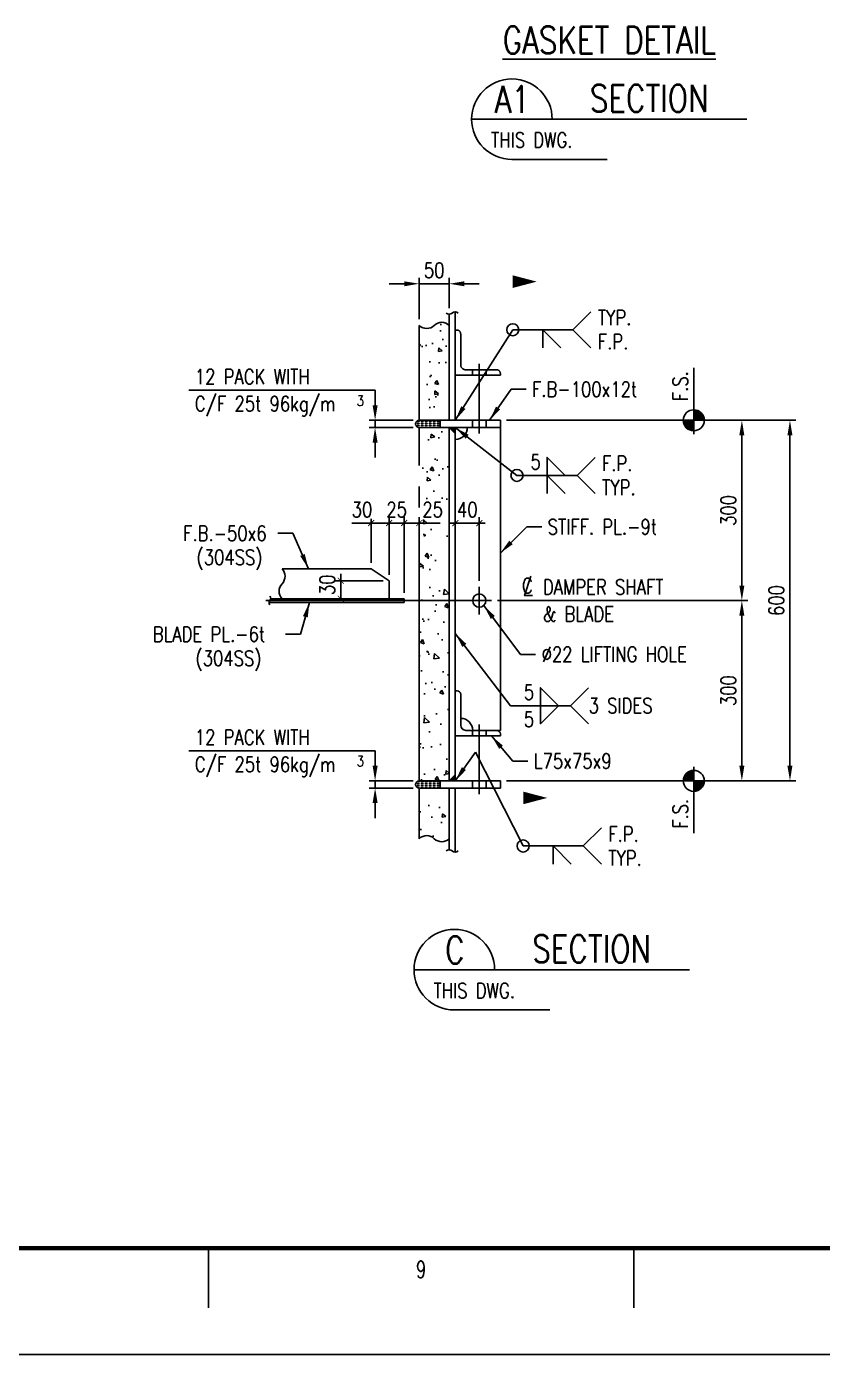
# Model space of a CAD drawing. Header units: millimetres. Extents: x 0 to 134087, y -49114 to 20834.
# Drawn here: x 89089 to 90413, y -29779 to -27570 of the extents above; entities that cross this region are included whole.
import ezdxf
from ezdxf.enums import TextEntityAlignment as Align

# ---------------------------------------------------------------- set-up
doc = ezdxf.new("R2010")
doc.units = ezdxf.units.MM
doc.header["$LTSCALE"] = 35
for name, pattern in [('FDN', [7.5, 4, -0.7, 0.7, -0.7, 0.7, -0.7]), ('JNK-CENTER', [34, 30, -1.5, 1, -1.5]), ('JNK-HIDDEN', [3, 2, -1]), ('JNK-PHANTOM', [15, 10, -1, 1, -1, 1, -1])]:
    doc.linetypes.add(name, pattern=pattern)
for name, color, linetype in [('CEN-R', 1, 'JNK-CENTER'), ('CON-C', 4, 'Continuous'), ('CON-G', 3, 'Continuous'), ('CON-W', 7, 'Continuous'), ('CON-Y', 2, 'Continuous'), ('Dim-W', 7, 'Continuous'), ('HID-Y', 2, 'JNK-HIDDEN'), ('PHA-W', 7, 'JNK-PHANTOM'), ('STL-OBJT', 7, 'Continuous'), ('TXT-C', 4, 'Continuous'), ('TXT-Y', 2, 'Continuous')]:
    doc.layers.add(name, color=color, linetype=linetype)
doc.styles.add('ROMANS', font='ROMANS.shx', dxfattribs={"width": 0.8})
doc.styles.add('SIMPLEX', font='simplex.shx', dxfattribs={"width": 0.8})
doc.dimstyles.new('DIM10', dxfattribs={"dimscale": 10, "dimtxt": 2.5, "dimasz": 2.5, "dimexe": 1, "dimexo": 1, "dimgap": 1, "dimtad": 1, "dimdec": 0, "dimdsep": 46, "dimtxsty": 'SIMPLEX', "dimcen": 0, "dimclrt": 2, "dimadec": 1, "dimazin": 2, "dimtfac": 1, "dimtdec": 0, "dimtix": 1, "dimtmove": 2, "dimatfit": 0, "dimfxl": 0.18, "dimtolj": 1, "dimtzin": 0, "dimarcsym": 0})
pattern_1 = [(320, (92438.61, -26413.183), (-6.2752, -71.726), [7.5, -82.5]), (265, (92438.61, -26413.18), (75.2192, 13.8751), [6, -66]), (10.4514, (92438.09, -26419.16), (68.944, -57.8509), [6.374, -70.1142]), (316.1842, (92458.61, -26413.18), (-16.552, -106.7241), [11.25, -123.75]), (6.6356, (92457.23, -26422.08), (97.412, -93.4662), [9.561, -105.1714]), (261.184, (92458.61, -26413.18), (97.412, -93.4662), [9, -99]), (291, (92453.61, -26423.183), (-40.2619, -59.6907), [7.5, -82.5]), (236, (92453.61, -26423.18), (72.515, -24.3315), [6, -66]), (341.4514, (92450.26, -26428.16), (32.2531, -84.0222), [6.374, -70.1142]), (307.5, (92438.613, -26413.183), (33.28939, -1.21599), [0, -65.2, 0, -67, 0, -66.25]), (277.5, (92438.613, -26413.183), (39.44117, -26.30695), [0, -38.2, 0, -63.7, 0, -25.25]), (237.5, (92438.613, -26390.883), (-2.25549, -53.38224), [0, -25, 0, -78, 0, -103.5]), (227.5, (92438.613, -26380.883), (10.0105, -58.3186), [0, -32.5, 0, -51.8, 0, -73.5])]
pattern_2 = [(360, (92438.613, -26413.183), (8e-16, 3.3333333), [3.3333333, -3.3333333]), (45, (92441.9462, -26413.183), (1e-15, 3.3333333), [0.8333333, -3.0473785, 0.8333333, -4.7140452])]

# ---------------------------------------------------------------- blocks, each defined once
blk = doc.blocks.new('TITLE')
at = {"color": 7}
for p, q in [((594.15, 17.68), (594.15, 7.78)), ((664.88, 17.68), (664.88, 7.78)), ((841, 0), (0, 0))]:
    blk.add_line(p, q, dxfattribs=at)
at = {"color": 7, "const_width": 0.707}
blk.add_lwpolyline([(28.29, 17.68), (823.67, 17.68)], dxfattribs=at)
at = {"color": 7, "style": 'ROMANS', "width": 0.7}
blk.add_text('9', height=2.83, dxfattribs=at).set_placement((629.51, 14.15), align=Align.MIDDLE)
blk = doc.blocks.new('*D1796')
at = {"layer": 'DEFPOINTS', "color": 0, "transparency": 16777216}
for p in [(89877, -28224.7), (90358.8, -28224.7), (89877, -28824.7)]:
    blk.add_point(p, dxfattribs=at)
at = {"layer": 'STL-OBJT', "color": 0, "lineweight": -2, "transparency": 16777216}
for p, q in [((89887, -28224.7), (90368.8, -28224.7)), ((90358.8, -28799.7), (90358.8, -28249.7)), ((89887, -28824.7), (90368.8, -28824.7))]:
    blk.add_line(p, q, dxfattribs=at)
at = {"layer": 'STL-OBJT', "color": 0, "transparency": 16777216}
for points in [[(90354.6, -28249.7), (90362.9, -28249.7), (90358.8, -28224.7)], [(90354.6, -28799.7), (90362.9, -28799.7), (90358.8, -28824.7)]]:
    blk.add_solid(points, dxfattribs=at)
at = {"layer": 'STL-OBJT', "color": 2, "transparency": 16777216, "insert": (90336.3, -28524.7), "char_height": 25, "attachment_point": 5, "rotation": 90, "style": 'SIMPLEX'}
blk.add_mtext('\\A1;600', dxfattribs=at)
blk = doc.blocks.new('*D1797')
at = {"layer": 'DEFPOINTS', "color": 0, "transparency": 16777216}
for p in [(89862.4, -28524.7), (90278.8, -28524.7), (89877, -28824.7)]:
    blk.add_point(p, dxfattribs=at)
at = {"layer": 'STL-OBJT', "color": 0, "lineweight": -2, "transparency": 16777216}
for p, q in [((89872.4, -28524.7), (90288.8, -28524.7)), ((90278.8, -28799.7), (90278.8, -28549.7)), ((89887, -28824.7), (90288.8, -28824.7))]:
    blk.add_line(p, q, dxfattribs=at)
at = {"layer": 'STL-OBJT', "color": 0, "transparency": 16777216}
for points in [[(90274.6, -28549.7), (90282.9, -28549.7), (90278.8, -28524.7)], [(90274.6, -28799.7), (90282.9, -28799.7), (90278.8, -28824.7)]]:
    blk.add_solid(points, dxfattribs=at)
at = {"layer": 'STL-OBJT', "color": 2, "transparency": 16777216, "insert": (90256.3, -28674.7), "char_height": 25, "attachment_point": 5, "rotation": 90, "style": 'SIMPLEX'}
blk.add_mtext('\\A1;300', dxfattribs=at)
blk = doc.blocks.new('*D1798')
at = {"layer": 'DEFPOINTS', "color": 0, "transparency": 16777216}
for p in [(89877, -28224.7), (90278.8, -28224.7), (89862.4, -28524.7)]:
    blk.add_point(p, dxfattribs=at)
at = {"layer": 'STL-OBJT', "color": 0, "lineweight": -2, "transparency": 16777216}
for p, q in [((89887, -28224.7), (90288.8, -28224.7)), ((90278.8, -28499.7), (90278.8, -28249.7)), ((89872.4, -28524.7), (90288.8, -28524.7))]:
    blk.add_line(p, q, dxfattribs=at)
at = {"layer": 'STL-OBJT', "color": 0, "transparency": 16777216}
for points in [[(90274.6, -28249.7), (90282.9, -28249.7), (90278.8, -28224.7)], [(90274.6, -28499.7), (90282.9, -28499.7), (90278.8, -28524.7)]]:
    blk.add_solid(points, dxfattribs=at)
at = {"layer": 'STL-OBJT', "color": 2, "transparency": 16777216, "insert": (90256.3, -28374.7), "char_height": 25, "attachment_point": 5, "rotation": 90, "style": 'SIMPLEX'}
blk.add_mtext('\\A1;300', dxfattribs=at)
blk = doc.blocks.new('cl-mark')
at = {"layer": 'CON-Y'}
blk.add_lwpolyline([(0.51, 1.61), (-0.51, -1.62), (0.79, -1.62)], dxfattribs=at)
at = {"layer": 'CON-Y', "style": 'SIMPLEX', "width": 0.8}
blk.add_text('C', height=2.5, dxfattribs=at).set_placement((-0.05, 0.02), align=Align.MIDDLE)
blk = doc.blocks.new('_ArchTick')
at = {"color": 0, "linetype": 'ByBlock', "const_width": 0.15}
blk.add_lwpolyline([(-0.5, -0.5), (0.5, 0.5)], dxfattribs=at)
blk = doc.blocks.new('*D1682')
at = {"layer": 'CON-W', "color": 0, "lineweight": -2, "transparency": 16777216}
for p, q in [((89692, -28481.7), (89692, -28385.8)), ((89717, -28511.7), (89717, -28385.8)), ((89692, -28395.8), (89682, -28395.8)), ((89717, -28395.8), (89692, -28395.8)), ((89717, -28395.8), (89727, -28395.8))]:
    blk.add_line(p, q, dxfattribs=at)
at = {"layer": 'DEFPOINTS', "color": 0, "transparency": 16777216}
for p in [(89692, -28491.7), (89717, -28521.7)]:
    blk.add_point(p, dxfattribs=at)
at = {"layer": 'CON-W', "color": 0, "lineweight": -2, "transparency": 16777216, "xscale": 10, "yscale": 10, "zscale": 10}
blk.add_blockref('_ArchTick', (89692, -28395.8), dxfattribs=at)
at = {"layer": 'CON-W', "color": 0, "lineweight": -2, "transparency": 16777216, "xscale": 10, "yscale": 10, "zscale": 10, "rotation": 180}
blk.add_blockref('_ArchTick', (89717, -28395.8), dxfattribs=at)
at = {"layer": 'CON-W', "color": 2, "transparency": 16777216, "insert": (89704.5, -28373.3), "char_height": 25, "attachment_point": 5, "style": 'SIMPLEX', "bg_fill": 3, "box_fill_scale": 1.1, "bg_fill_color": 256, "bg_fill_true_color": 13158600, "bg_fill_transparency": 0}
blk.add_mtext('\\A1;25', dxfattribs=at)
at = {"layer": 'DEFPOINTS', "color": 0, "transparency": 16777216}
blk.add_point((89692, -28395.8), dxfattribs=at)
blk = doc.blocks.new('*D1683')
at = {"layer": 'CON-W', "color": 0, "lineweight": -2, "transparency": 16777216}
for p, q in [((89662, -28461.7), (89662, -28385.8)), ((89692, -28481.7), (89692, -28385.8)), ((89662, -28395.8), (89652, -28395.8)), ((89692, -28395.8), (89702, -28395.8))]:
    blk.add_line(p, q, dxfattribs=at)
at = {"layer": 'DEFPOINTS', "color": 0, "transparency": 16777216}
for p in [(89662, -28471.7), (89692, -28491.7)]:
    blk.add_point(p, dxfattribs=at)
at = {"layer": 'CON-W', "color": 0, "lineweight": -2, "transparency": 16777216, "xscale": 10, "yscale": 10, "zscale": 10, "rotation": 180}
blk.add_blockref('_ArchTick', (89692, -28395.8), dxfattribs=at)
at = {"layer": 'CON-W', "color": 2, "transparency": 16777216, "insert": (89646.8, -28373.3), "char_height": 25, "attachment_point": 5, "style": 'SIMPLEX', "bg_fill": 3, "box_fill_scale": 1.1, "bg_fill_color": 256, "bg_fill_true_color": 13158600, "bg_fill_transparency": 0}
blk.add_mtext('\\A1;30', dxfattribs=at)
at = {"layer": 'CON-W', "color": 0, "lineweight": -2, "transparency": 16777216}
blk.add_line((89692, -28395.8), (89662, -28395.8), dxfattribs=at)
at = {"layer": 'DEFPOINTS', "color": 0, "transparency": 16777216}
blk.add_point((89662, -28395.8), dxfattribs=at)
at = {"layer": 'CON-W', "color": 0, "lineweight": -2, "transparency": 16777216, "xscale": 10, "yscale": 10, "zscale": 10}
blk.add_blockref('_ArchTick', (89662, -28395.8), dxfattribs=at)
blk = doc.blocks.new('*D1684')
at = {"layer": 'CON-W', "color": 0, "lineweight": -2, "transparency": 16777216}
for p, q in [((89682, -28491.7), (89601.5, -28491.7)), ((89611.5, -28521.7), (89611.5, -28491.7)), ((89682, -28521.7), (89601.5, -28521.7))]:
    blk.add_line(p, q, dxfattribs=at)
at = {"layer": 'DEFPOINTS', "color": 0, "transparency": 16777216}
for p in [(89611.5, -28491.7), (89692, -28491.7), (89692, -28521.7)]:
    blk.add_point(p, dxfattribs=at)
at = {"layer": 'CON-W', "color": 0, "lineweight": -2, "transparency": 16777216, "xscale": 10, "yscale": 10, "zscale": 10}
for p, rotation in [((89611.5, -28491.7), 90), ((89611.5, -28521.7), 270)]:
    blk.add_blockref('_ArchTick', p, dxfattribs=dict(at, rotation=rotation))
at = {"layer": 'CON-W', "color": 2, "transparency": 16777216, "insert": (89589, -28498.4), "char_height": 25, "attachment_point": 5, "rotation": 90, "style": 'SIMPLEX'}
blk.add_mtext('\\A1;30', dxfattribs=at)
blk = doc.blocks.new('*D1799')
at = {"layer": 'CON-W', "color": 0, "lineweight": -2, "transparency": 16777216}
for p, q in [((89717, -28511.7), (89717, -28385.8)), ((89742, -28481.5), (89742, -28385.8)), ((89717, -28395.8), (89707, -28395.8)), ((89742, -28395.8), (89752, -28395.8))]:
    blk.add_line(p, q, dxfattribs=at)
at = {"layer": 'DEFPOINTS', "color": 0, "transparency": 16777216}
for p in [(89742, -28491.5), (89717, -28521.7)]:
    blk.add_point(p, dxfattribs=at)
at = {"layer": 'CON-W', "color": 0, "lineweight": -2, "transparency": 16777216, "xscale": 10, "yscale": 10, "zscale": 10}
blk.add_blockref('_ArchTick', (89717, -28395.8), dxfattribs=at)
at = {"layer": 'CON-W', "color": 2, "transparency": 16777216, "insert": (89764.3, -28373.3), "char_height": 25, "attachment_point": 5, "style": 'SIMPLEX', "bg_fill": 3, "box_fill_scale": 1.1, "bg_fill_color": 256, "bg_fill_true_color": 13158600, "bg_fill_transparency": 0}
blk.add_mtext('\\A1;25', dxfattribs=at)
at = {"layer": 'CON-W', "color": 0, "lineweight": -2, "transparency": 16777216}
blk.add_line((89717, -28395.8), (89742, -28395.8), dxfattribs=at)
at = {"layer": 'DEFPOINTS', "color": 0, "transparency": 16777216}
blk.add_point((89742, -28395.8), dxfattribs=at)
at = {"layer": 'CON-W', "color": 0, "lineweight": -2, "transparency": 16777216, "xscale": 10, "yscale": 10, "zscale": 10, "rotation": 180}
blk.add_blockref('_ArchTick', (89742, -28395.8), dxfattribs=at)
blk = doc.blocks.new('SECTITLE')
at = {"layer": 'CON-G'}
for p, q in [((-1.7, 0), (44.1, 0)), ((5, -6.7), (20.86, -6.7))]:
    blk.add_line(p, q, dxfattribs=at)
blk.add_arc((5, 0), 6.7, 0, 270, dxfattribs=at)
at = {"layer": 'CON-C', "style": 'SIMPLEX', "width": 0.8}
for tag, p in [('A', (5.06, 1.04)), ('ELEVATION', (27.83, 1.22))]:
    blk.add_attdef(tag, text='', height=4.5, dxfattribs=at).set_placement(p, align=Align.CENTER)
at = {"layer": 'CON-Y', "style": 'SIMPLEX', "width": 0.8}
blk.add_attdef('SCALE', text='', height=2.5, dxfattribs=at).set_placement((44.9, -3.72), align=Align.RIGHT)
blk.add_attdef('H0000-0000', (1.54, -4.72), '', height=2.5, dxfattribs=at)
blk = doc.blocks.new('*D1685')
at = {"layer": 'CON-W', "color": 0, "lineweight": -2, "transparency": 16777216}
for p, q in [((89802, -28443.9), (89802, -28385.8)), ((89842, -28491.6), (89842, -28385.8)), ((89802, -28395.8), (89792, -28395.8)), ((89842, -28395.8), (89802, -28395.8)), ((89842, -28395.8), (89852, -28395.8))]:
    blk.add_line(p, q, dxfattribs=at)
at = {"layer": 'DEFPOINTS', "color": 0, "transparency": 16777216}
for p in [(89802, -28395.8), (89802, -28453.9), (89842, -28501.6)]:
    blk.add_point(p, dxfattribs=at)
at = {"layer": 'CON-W', "color": 0, "lineweight": -2, "transparency": 16777216, "xscale": 10, "yscale": 10, "zscale": 10}
blk.add_blockref('_ArchTick', (89802, -28395.8), dxfattribs=at)
at = {"layer": 'CON-W', "color": 0, "lineweight": -2, "transparency": 16777216, "xscale": 10, "yscale": 10, "zscale": 10, "rotation": 180}
blk.add_blockref('_ArchTick', (89842, -28395.8), dxfattribs=at)
at = {"layer": 'CON-W', "color": 2, "transparency": 16777216, "insert": (89822, -28373.3), "char_height": 25, "attachment_point": 5, "style": 'SIMPLEX'}
blk.add_mtext('\\A1;40', dxfattribs=at)
blk = doc.blocks.new('FS-MARK')
h = blk.add_hatch(color=256)
edge = h.paths.add_edge_path()
edge.add_arc((0, 0), 1.75, 90, 180)
edge.add_line((-1.75, 0), (0, 0))
edge.add_line((0, 0), (0, 1.75))
h = blk.add_hatch(color=256)
edge = h.paths.add_edge_path()
edge.add_line((0, 0), (0, -1.75))
edge.add_arc((0, 0), 1.75, 270, 360)
edge.add_line((1.75, 0), (0, 0))
for p, q in [((0, 2.33), (0, -2.33)), ((2.33, 0), (-2.33, 0))]:
    blk.add_line(p, q)
blk.add_circle((0, 0), 1.75)
at = {"layer": 'CON-Y', "style": 'SIMPLEX', "width": 0.8}
blk.add_attdef('F.S.', (3.19, 1), '', height=2.5, dxfattribs=at)
blk = doc.blocks.new('*D1686')
at = {"layer": 'DEFPOINTS', "color": 0, "transparency": 16777216}
for p in [(89742, -28824.7, 0), (89668.6, -28836.7), (89742, -28836.7)]:
    blk.add_point(p, dxfattribs=at)
at = {"layer": 'Dim-W', "color": 0, "lineweight": -2, "transparency": 16777216}
for p, q in [((89668.6, -28799.7), (89668.6, -28774.7)), ((89732, -28824.7), (89658.6, -28824.7)), ((89668.6, -28824.7), (89668.6, -28836.7)), ((89732, -28836.7), (89658.6, -28836.7)), ((89668.6, -28861.7), (89668.6, -28886.7))]:
    blk.add_line(p, q, dxfattribs=at)
at = {"layer": 'Dim-W', "color": 0, "transparency": 16777216}
for points in [[(89664.5, -28799.7), (89672.8, -28799.7), (89668.6, -28824.7)], [(89664.5, -28861.7), (89672.8, -28861.7), (89668.6, -28836.7)]]:
    blk.add_solid(points, dxfattribs=at)
blk = doc.blocks.new('*D1687')
at = {"layer": 'DEFPOINTS', "color": 0, "transparency": 16777216}
for p in [(89792, -27997.5), (89792, -28048.3), (89742, -28066.7)]:
    blk.add_point(p, dxfattribs=at)
at = {"layer": 'STL-OBJT', "color": 0, "lineweight": -2, "transparency": 16777216}
for p, q in [((89742, -28056.7), (89742, -27987.5)), ((89792, -28038.3), (89792, -27987.5)), ((89717, -27997.5), (89692, -27997.5)), ((89742, -27997.5), (89792, -27997.5)), ((89817, -27997.5), (89842, -27997.5))]:
    blk.add_line(p, q, dxfattribs=at)
at = {"layer": 'STL-OBJT', "color": 0, "transparency": 16777216}
for points in [[(89717, -27993.4), (89717, -28001.7), (89742, -27997.5)], [(89817, -27993.4), (89817, -28001.7), (89792, -27997.5)]]:
    blk.add_solid(points, dxfattribs=at)
at = {"layer": 'STL-OBJT', "color": 2, "transparency": 16777216, "insert": (89767, -27975), "char_height": 25, "attachment_point": 5, "style": 'SIMPLEX'}
blk.add_mtext('\\A1;50', dxfattribs=at)
blk = doc.blocks.new('*D1688')
at = {"layer": 'DEFPOINTS', "color": 0, "transparency": 16777216}
for p in [(89668.6, -28236.7), (89742, -28224.7, 0), (89742, -28236.7)]:
    blk.add_point(p, dxfattribs=at)
at = {"layer": 'Dim-W', "color": 0, "lineweight": -2, "transparency": 16777216}
for p, q in [((89668.6, -28199.7), (89668.6, -28174.7)), ((89732, -28224.7), (89658.6, -28224.7)), ((89732, -28236.7), (89658.6, -28236.7)), ((89668.6, -28224.7), (89668.6, -28236.7)), ((89668.6, -28261.7), (89668.6, -28286.7))]:
    blk.add_line(p, q, dxfattribs=at)
at = {"layer": 'Dim-W', "color": 0, "transparency": 16777216}
for points in [[(89664.5, -28199.7), (89672.8, -28199.7), (89668.6, -28224.7)], [(89664.5, -28261.7), (89672.8, -28261.7), (89668.6, -28236.7)]]:
    blk.add_solid(points, dxfattribs=at)

msp = doc.modelspace()

# ---------------------------------------------------------------- hatches: boundary and pattern name
at = {"layer": 'CON-W'}
h = msp.add_hatch(color=256, dxfattribs=at)
h.dxf.hatch_style = 1
h.paths.add_polyline_path([(89801.9787, -28236.7261), (89791.9787, -28236.7261), (89801.9787, -28246.7261)])
h = msp.add_hatch(color=256, dxfattribs=at)
h.dxf.hatch_style = 1
h.paths.add_polyline_path([(89801.9787, -28824.7261), (89791.9787, -28824.7261), (89801.9787, -28814.7261)])
at = {"layer": 'Dim-W'}
h = msp.add_hatch(dxfattribs=at)
h.set_pattern_fill('AR-CONC', color=256, scale=10, angle=-90)
h.set_pattern_definition(pattern_1)
h.paths.add_polyline_path([(89741.9787, -28224.7261), (89776.9787, -28224.7261), (89791.9787, -28224.7261), (89791.9787, -28066.7432, 0.411349057), (89766.9787, -28066.7432, -0.411349057), (89741.9787, -28066.7432)])
h = msp.add_hatch(dxfattribs=at)
h.set_pattern_fill('FLEX', color=256, scale=13.333333)
h.set_pattern_definition(pattern_2)
h.paths.add_polyline_path([(89776.9787, -28236.7261), (89776.9787, -28224.7261), (89741.9787, -28224.7261, 0.414213562), (89735.9787, -28230.7261, 0.414213562), (89741.9787, -28236.7261)])
h = msp.add_hatch(dxfattribs=at)
h.set_pattern_fill('AR-CONC', color=256, scale=10, angle=-90)
h.set_pattern_definition(pattern_1)
h.paths.add_polyline_path([(89791.9787, -28236.7261), (89776.9787, -28236.7261), (89741.9787, -28236.7261), (89741.9787, -28524.7261), (89791.9787, -28524.7261)])
h.paths.add_polyline_path([(89741.9787, -28824.7261), (89776.9787, -28824.7261), (89791.9787, -28824.7261), (89791.9787, -28524.7261), (89741.9787, -28524.7261)])
h.paths.add_polyline_path([(89741.8649, -28392.0866), (89786.7458, -28392.0866), (89786.7458, -28354.5866), (89741.8649, -28354.5866)], flags=9)
h = msp.add_hatch(dxfattribs=at)
h.set_pattern_fill('FLEX', color=256, scale=13.333333)
h.set_pattern_definition(pattern_2)
h.paths.add_polyline_path([(89776.9787, -28836.7261), (89776.9787, -28824.7261), (89741.9787, -28824.7261, 0.414213562), (89735.9787, -28830.7261, 0.414213562), (89741.9787, -28836.7261)])
h = msp.add_hatch(dxfattribs=at)
h.set_pattern_fill('AR-CONC', color=256, scale=10, angle=-90)
h.set_pattern_definition(pattern_1)
h.paths.add_polyline_path([(89741.9787, -28836.7261), (89741.9787, -28920.9133, -0.411349057), (89766.9787, -28920.9133, 0.411349057), (89791.9787, -28920.9133), (89791.9787, -28836.7261), (89776.9787, -28836.7261)])

# ---------------------------------------------------------------- linework, layer by layer
at = {"elevation": 0}
for points in [[(89947.6383, -28103.9618), (89947.6383, -28073.9618), (89977.6383, -28103.9618)], [(89943.6723, -28699.6395), (89943.6723, -28669.6395), (89973.6723, -28699.6395)], [(89943.6723, -28699.6395), (89943.6723, -28729.6395), (89973.6723, -28699.6395)], [(89965.0062, -28963.0905), (89965.0062, -28933.0905), (89995.0062, -28963.0905)]]:
    msp.add_lwpolyline(points, dxfattribs=at)
for points in [[(89954.6697, -28316.3513), (89954.6697, -28286.3513), (89984.6697, -28316.3513)], [(89954.6697, -28346.3513), (89954.6697, -28316.3513), (89984.6697, -28346.3513)]]:
    msp.add_lwpolyline(points)
at = {"layer": 'CEN-R'}
for p, q in [((89841.9787, -28246.7261), (89841.9787, -28130.7261)), ((89841.9787, -28501.6441), (89841.9787, -28547.8082)), ((89862.412, -28524.7261), (89486.6966, -28524.7261)), ((89841.9787, -28846.7261), (89841.9787, -28730.7261))]:
    msp.add_line(p, q, dxfattribs=at)
at = {"layer": 'CON-C'}
msp.add_line((90446.689, -29602.3511), (89127.627, -29602.3511), dxfattribs=at)
at = {"layer": 'CON-G'}
for p, q in [((89801.9787, -28236.7261), (89801.9787, -28824.7261)), ((89876.9787, -28740.7261), (89876.9787, -28236.7261)), ((89661.9787, -28471.7261), (89513.847, -28471.7261)), ((89691.9787, -28491.7261), (89661.9787, -28471.7261)), ((89716.9787, -28521.7261), (89495.1065, -28521.7261)), ((89492.3208, -28527.7261), (89716.9787, -28527.7261)), ((89870.9787, -28740.7261), (89876.9787, -28740.7261))]:
    msp.add_line(p, q, dxfattribs=at)
at = {"layer": 'CON-G', "linetype": 'FDN'}
for p, q in [((89691.9787, -28491.7261), (89691.9787, -28521.7261)), ((89691.9787, -28515.7261), (89691.9787, -28521.7261)), ((89716.9787, -28527.7261), (89716.9787, -28521.7261))]:
    msp.add_line(p, q, dxfattribs=at)
at = {"layer": 'CON-G'}
msp.add_lwpolyline([(89776.9787, -28224.7261), (89876.9787, -28224.7261), (89876.9787, -28236.7261), (89776.9787, -28236.7261)], close=True, dxfattribs=at)
msp.add_lwpolyline([(89776.9787, -28224.7261), (89876.9787, -28224.7261), (89876.9787, -28236.7261), (89776.9787, -28236.7261)], dxfattribs=at)
msp.add_lwpolyline([(89801.9787, -28749.7261), (89876.9787, -28749.7261), (89876.9787, -28746.7261, 0.414213562), (89870.9787, -28740.7261), (89819.4787, -28740.7261, -0.414213562), (89810.9787, -28732.2261), (89810.9787, -28680.7261, 0.414213562), (89804.9787, -28674.7261), (89801.9787, -28674.7261)], format="xyb", close=True, dxfattribs=at)
msp.add_circle((89841.9787, -28524.7261), 11, dxfattribs=at)
for centre, start, end in [((89801.9787, -28236.7261), 270, 0), ((89810.9787, -28740.7261), 0, 90)]:
    msp.add_arc(centre, 20, start, end, dxfattribs=at)
at = {"layer": 'CON-W'}
for p, q in [((89997.6383, -28073.9618, 0), (89897.6383, -28073.9618, 0)), ((90198.7647, -28201.3928), (90198.7647, -28137.5263)), ((89668.6289, -28174.7261, 0), (89358.7823, -28174.7261, 0)), ((90004.6697, -28316.3513), (89904.6697, -28316.3513)), ((89611.4535, -28491.7261), (89611.4535, -28480.1018)), ((89893.6723, -28699.6395, 0), (89993.6723, -28699.6395, 0)), ((89668.6289, -28774.7261, 0), (89358.7823, -28774.7261, 0)), ((89897.7137, -28791.8219, 0), (89922.7137, -28791.8219, 0)), ((90198.7647, -28848.0595), (90198.7647, -28911.926)), ((90015.0062, -28933.0905, 0), (89915.0062, -28933.0905, 0))]:
    msp.add_line(p, q, dxfattribs=at)
at = {"layer": 'CON-W', "elevation": 0}
for points in [[(89897.6383, -28073.9618, 0, 0, 0), (89897.6383, -27993.9618, 21, 0, 0), (89937.6383, -27993.9618, 0, 0, 0)], [(89915.0062, -28933.0905, 0, 0, 0), (89915.0062, -28853.0905, 21, 0, 0), (89955.0062, -28853.0905, 0, 0, 0)]]:
    msp.add_lwpolyline(points, format="xyseb", dxfattribs=at)
at = {"layer": 'CON-W'}
for points in [[(89741.9787, -28066.7432, 0.411349057), (89766.9787, -28066.7432, -0.411349057), (89791.9787, -28066.7432)], [(89786.9787, -28046.2631, 0.411349057), (89796.9787, -28046.2631, -0.411349057), (89806.9787, -28046.2631)], [(89513.847, -28521.7261, -0.4), (89513.847, -28496.7261, 0.4), (89513.847, -28471.7261, 0.4)], [(89493.7136, -28531.8415, -0.4), (89493.7136, -28524.7261, 0.4), (89493.7136, -28517.6108, 0.4)], [(89741.9787, -28920.9133, -0.411349057), (89766.9787, -28920.9133, 0.411349057), (89791.9787, -28920.9133)], [(89786.9787, -28941.3935, -0.411349057), (89796.9787, -28941.3935, 0.411349057), (89806.9787, -28941.3935)]]:
    msp.add_lwpolyline(points, format="xyb", dxfattribs=at)
at = {"layer": 'CON-W', "elevation": 0}
for points in [[(90027.6383, -28043.9618), (89997.6383, -28073.9618), (90027.6383, -28103.9618)], [(90023.6723, -28669.6395), (89993.6723, -28699.6395), (90023.6723, -28729.6395)], [(90045.0062, -28903.0905), (90015.0062, -28933.0905), (90045.0062, -28963.0905)]]:
    msp.add_lwpolyline(points, dxfattribs=at)
at = {"layer": 'CON-W'}
for points in [[(89801.9787, -28236.7261), (89791.9787, -28236.7261), (89801.9787, -28246.7261)], [(89801.9787, -28824.7261), (89791.9787, -28824.7261), (89801.9787, -28814.7261)]]:
    msp.add_lwpolyline(points, close=True, dxfattribs=at)
msp.add_lwpolyline([(90034.6697, -28286.3513), (90004.6697, -28316.3513), (90034.6697, -28346.3513)], dxfattribs=at)
for centre in [(89897.6383, -28073.9618, 0), (89904.6697, -28316.3513, 0), (89915.0062, -28933.0905)]:
    msp.add_circle(centre, 10, dxfattribs=at)
at = {"layer": 'HID-Y'}
for p, q in [((89830.4787, -28236.7261), (89830.4787, -28224.7261)), ((89853.4787, -28236.7261), (89853.4787, -28224.7261)), ((89830.4787, -28749.7261), (89830.4787, -28740.7261)), ((89853.4787, -28749.7261), (89853.4787, -28740.7261))]:
    msp.add_line(p, q, dxfattribs=at)
at = {"layer": 'PHA-W'}
for p, q in [((89791.9787, -28048.3198), (89791.9787, -28224.7261)), ((89801.9787, -28044.2063), (89801.9787, -28224.7261)), ((89741.9787, -28224.7261), (89741.9787, -28066.7432)), ((89830.4787, -28149.7261), (89830.4787, -28140.7261)), ((89853.4787, -28149.7261), (89853.4787, -28140.7261)), ((89830.4787, -28836.7261), (89830.4787, -28824.7261)), ((89853.4787, -28836.7261), (89853.4787, -28824.7261)), ((89741.9787, -28920.9133), (89741.9787, -28836.7261)), ((89791.9787, -28836.7261), (89791.9787, -28939.3367)), ((89801.9787, -28836.7261), (89801.9787, -28943.4502))]:
    msp.add_line(p, q, dxfattribs=at)
for points in [[(89801.9787, -28149.7261), (89876.9787, -28149.7261), (89876.9787, -28146.7261, 0.414213562), (89870.9787, -28140.7261), (89819.4787, -28140.7261, -0.414213562), (89810.9787, -28132.2261), (89810.9787, -28080.7261, 0.414213562), (89804.9787, -28074.7261), (89801.9787, -28074.7261)], [(89776.9787, -28236.7261), (89776.9787, -28224.7261), (89741.9787, -28224.7261, 0.414213562), (89735.9787, -28230.7261), (89735.9787, -28230.7261, 0.414213562), (89741.9787, -28236.7261)], [(89776.9787, -28836.7261), (89776.9787, -28824.7261), (89741.9787, -28824.7261, 0.414213562), (89735.9787, -28830.7261), (89735.9787, -28830.7261, 0.414213562), (89741.9787, -28836.7261)]]:
    msp.add_lwpolyline(points, format="xyb", close=True, dxfattribs=at)
msp.add_lwpolyline([(89776.9787, -28824.7261), (89876.9787, -28824.7261), (89876.9787, -28836.7261), (89776.9787, -28836.7261)], close=True, dxfattribs=at)
msp.add_lwpolyline([(89776.9787, -28824.7261), (89876.9787, -28824.7261), (89876.9787, -28836.7261), (89776.9787, -28836.7261)], dxfattribs=at)
at = {"layer": 'STL-OBJT'}
for p, q in [((89894.7245, -28172.9962, 0), (89919.7245, -28172.9962, 0)), ((89532.0254, -28412.7661), (89507.0254, -28412.7661)), ((89920.8225, -28402.0069), (89945.8225, -28402.0069)), ((89544.3039, -28580.627), (89519.3039, -28580.627)), ((89910.7095, -28614.1739), (89935.7095, -28614.1739))]:
    msp.add_line(p, q, dxfattribs=at)

# ---------------------------------------------------------------- block references
at = {"linetype": 'ByBlock', "xscale": 9.999999998999984, "yscale": 9.999999998999984, "zscale": 9.999999998999984}
msp.add_blockref('TITLE', (83449.9813, -29779.1804), dxfattribs=at)
at = {"layer": 'CON-W', "xscale": 10, "yscale": 10, "zscale": 10, "rotation": 90}
msp.add_blockref('FS-MARK', (90198.7647, -28224.7261), dxfattribs=at).add_auto_attribs({'F.S.': 'F.S.'})
at = {"layer": 'CON-W'}
ref = msp.add_blockref('FS-MARK', (90198.7647, -28824.7261), dxfattribs=dict(at, xscale=-10, yscale=10, zscale=10, rotation=90))
ref.add_attrib('F.S.', 'F.S.', (90188.7821, -28904.293), dxfattribs={"layer": 'CON-Y', "height": 25, "rotation": 90, "style": 'SIMPLEX', "width": 0.8})
at = {"layer": 'STL-OBJT', "xscale": 10, "yscale": 10, "zscale": 10}
for p, values in [((89846.2231, -27723.679), {'H0000-0000': 'THIS DWG.', 'A': 'A1', 'ELEVATION': 'SECTION'}), ((89750.4744, -29138.9588), {'H0000-0000': 'THIS DWG.', 'A': 'C', 'ELEVATION': 'SECTION'})]:
    msp.add_blockref('SECTITLE', p, dxfattribs=at).add_auto_attribs(values)
at = {"layer": 'STL-OBJT'}
ref = msp.add_blockref('cl-mark', (89922.4365, -28500.2089), dxfattribs=dict(at, xscale=10, yscale=10, zscale=10))
ref.add_attrib('EQUIP-NAME', 'DAMPER SHAFT', (89947.85, -28514.7261), dxfattribs={"layer": 'CON-Y', "height": 25, "style": 'SIMPLEX', "width": 0.8})

# ---------------------------------------------------------------- texts
at = {"layer": 'CON-W', "color": 2, "style": 'SIMPLEX', "width": 0.8}
for s, p in [('5', (89927.1697, -28306.3513)), ('5', (89916.1723, -28689.6395, 0)), ('5', (89916.1723, -28734.6395, 0)), ('L75x75x9', (89932.7137, -28804.3219, 0))]:
    msp.add_text(s, height=25, dxfattribs=at).set_placement(p)
at = {"layer": 'Dim-W', "color": 2, "style": 'SIMPLEX', "width": 0.8}
for p in [(89368.7823, -28164.7261, 0), (89368.7823, -28764.7261, 0)]:
    msp.add_text('12 PACK WITH', height=25, dxfattribs=at).set_placement(p)
at = {"layer": 'STL-OBJT', "color": 2, "style": 'SIMPLEX', "width": 0.8}
for s, height, p in [('F.B-100x12t', 25, (89929.7245, -28185.4962, 0)), ('C/F 25t 96kg/m', 25, (89368.7823, -28209.7261, 0)), ('3', 17.5, (89637.9318, -28200.7245, 0)), ('STIFF. PL.-9t', 25, (89955.8225, -28414.5069)), ('F.B.-50x6', 25, (89349.4064, -28425.2661)), ('(304SS)', 25, (89371.6492, -28465.2661)), ('& BLADE', 25, (89947.85, -28559.7261)), ('BLADE PL.-6t', 25, (89298.8278, -28593.127)), ('(304SS)', 25, (89369.9133, -28633.127)), ('%%C22 LIFTING HOLE', 25, (89945.7095, -28626.6739)), ('C/F 25t 96kg/m', 25, (89368.7823, -28809.7261, 0)), ('3', 17.5, (89637.9318, -28800.7245, 0))]:
    msp.add_text(s, height=height, dxfattribs=at).set_placement(p)
at = {"layer": 'TXT-C', "style": 'SIMPLEX', "width": 0.8}
msp.add_text('%%UGASKET DETAIL', height=45, dxfattribs=at).set_placement((90058.2231, -27592.006), align=Align.MIDDLE)
at = {"layer": 'TXT-Y', "style": 'SIMPLEX', "width": 0.8}
for s, p in [('TYP.', (90039.2881, -28053.7618, 0)), ('F.P.', (90039.2881, -28093.7618, 0)), ('F.P.', (90046.3195, -28296.5513)), ('TYP.', (90046.3195, -28336.5513)), ('3 SIDES', (90023.9596, -28699.4395, 0)), ('F.P.', (90056.656, -28913.2905, 0)), ('TYP.', (90056.656, -28953.2905, 0))]:
    msp.add_text(s, height=25, dxfattribs=at).set_placement(p, align=Align.MIDDLE_LEFT)

# ---------------------------------------------------------------- dimensions: what is measured, and where the dimension line sits
at = {"layer": 'Dim-W'}
for base, p1, p2, picture, middle in [((89668.6289, -28236.7261, 0), (89741.9787, -28224.7261), (89741.9787, -28236.7261, 0), '*D1688', (89668.6289, -28230.7261, 0)), ((89668.6289, -28836.7261, 0), (89741.9787, -28824.7261), (89741.9787, -28836.7261, 0), '*D1686', (89668.6289, -28830.7261, 0))]:
    dim = msp.add_linear_dim(base=base, p1=p1, p2=p2, angle=270, text=' ', dimstyle='DIM10', dxfattribs=at)
    dim.commit()
    dim.dimension.update_dxf_attribs({"geometry": picture, "text_midpoint": middle})
at = {"layer": 'STL-OBJT'}
dim = msp.add_linear_dim(base=(89791.9787, -27997.5224), p1=(89741.9787, -28066.7432), p2=(89791.9787, -28048.3198), dimstyle='DIM10', dxfattribs=at)
dim.commit()
dim.dimension.update_dxf_attribs({"geometry": '*D1687', "text_midpoint": (89766.9787, -27975.0224)})
for base, p1, p2, picture, middle in [((90278.7647, -28224.7261), (89862.412, -28524.7261), (89876.9787, -28224.7261), '*D1798', (90256.2647, -28374.7261)), ((90358.7647, -28224.7261), (89876.9787, -28824.7261), (89876.9787, -28224.7261), '*D1796', (90336.2647, -28524.7261)), ((90278.7647, -28524.7261), (89876.9787, -28824.7261), (89862.412, -28524.7261), '*D1797', (90256.2647, -28674.7261))]:
    dim = msp.add_linear_dim(base=base, p1=p1, p2=p2, angle=90, dimstyle='DIM10', dxfattribs=at)
    dim.commit()
    dim.dimension.update_dxf_attribs({"geometry": picture, "text_midpoint": middle})

# ---------------------------------------------------------------- leaders
at = {"layer": 'CON-W'}
for points in [[(89801.9787, -28224.7261, 0), (89897.6383, -28073.9618, 0)], [(89859.0046, -28224.7261, 0), (89894.7245, -28172.9962, 0)], [(89801.9787, -28236.7261), (89904.6697, -28316.3513)], [(89557.7638, -28471.7261), (89532.0254, -28412.7661)], [(89876.9787, -28445.5701), (89920.8225, -28402.0069)], [(89559.4447, -28527.7261), (89544.3039, -28580.627)], [(89849.3739, -28532.8694), (89910.7095, -28614.1739)], [(89801.9787, -28579.4755), (89893.6723, -28699.6395)], [(89862.037, -28749.7261, 0), (89897.7137, -28791.8219, 0)], [(89801.9787, -28824.7261, 0), (89835.727, -28776.8991, 0), (89915.0062, -28933.0905, 0)]]:
    msp.add_leader(points, dimstyle='DIM10', dxfattribs=at)

# ---------------------------------------------------------------- next in the draw order: dimensions: what is measured, and where the dimension line sits
dim = msp.add_linear_dim(base=(89691.9787, -28395.8366), p1=(89716.9787, -28521.7261), p2=(89691.9787, -28491.7261), dimstyle='DIM10', override={"dimasz": 1, "dimblk1": 'ArchTick', "dimblk2": 'ArchTick', "dimsah": 1, "dimtfill": 1}, dxfattribs=at)
dim.commit()
dim.dimension.update_dxf_attribs({"geometry": '*D1682', "text_midpoint": (89704.4787, -28373.3366)})

# ---------------------------------------------------------------- next in the draw order: dimensions: what is measured, and where the dimension line sits
dim = msp.add_linear_dim(base=(89661.9787, -28395.8366), p1=(89691.9787, -28491.7261), p2=(89661.9787, -28471.7261), dimstyle='DIM10', override={"dimasz": 1, "dimblk1": 'ArchTick', "dimblk2": 'ArchTick', "dimsah": 1, "dimtfill": 1}, dxfattribs=at)
dim.commit()
dim.dimension.update_dxf_attribs({"geometry": '*D1683', "text_midpoint": (89646.7615, -28373.3366), "dimtype": 160})

# ---------------------------------------------------------------- next in the draw order: dimensions: what is measured, and where the dimension line sits
dim = msp.add_linear_dim(base=(89741.9787, -28395.8366), p1=(89716.9787, -28521.7261), p2=(89741.9787, -28491.4998), dimstyle='DIM10', override={"dimasz": 1, "dimblk1": 'ArchTick', "dimblk2": 'ArchTick', "dimsah": 1, "dimtfill": 1}, dxfattribs=at)
dim.commit()
dim.dimension.update_dxf_attribs({"geometry": '*D1799', "text_midpoint": (89764.3053, -28373.3366), "dimtype": 160})
dim = msp.add_linear_dim(base=(89611.4535, -28491.7261), p1=(89691.9787, -28521.7261), p2=(89691.9787, -28491.7261), angle=90, dimstyle='DIM10', override={"dimasz": 1, "dimblk1": 'ArchTick', "dimblk2": 'ArchTick', "dimsah": 1}, dxfattribs=at)
dim.commit()
dim.dimension.update_dxf_attribs({"geometry": '*D1684', "text_midpoint": (89588.9535, -28498.3507), "dimtype": 160})

# ---------------------------------------------------------------- next in the draw order: linework, layer by layer
at = {"layer": 'CON-G'}
msp.add_line((89791.9787, -28236.7261), (89791.9787, -28824.7261), dxfattribs=at)
at = {"layer": 'CON-W'}
msp.add_line((89629.8897, -28395.8366), (89776.66, -28395.8366), dxfattribs=at)
at = {"layer": 'PHA-W'}
msp.add_line((89741.9787, -28824.7261), (89741.9787, -28236.7261), dxfattribs=at)

# ---------------------------------------------------------------- next in the draw order: dimensions: what is measured, and where the dimension line sits
at = {"layer": 'CON-W'}
dim = msp.add_linear_dim(base=(89801.9787, -28395.8366), p1=(89841.9787, -28501.6441), p2=(89801.9787, -28453.9493), dimstyle='DIM10', override={"dimasz": 1, "dimblk1": 'ArchTick', "dimblk2": 'ArchTick', "dimsah": 1}, dxfattribs=at)
dim.commit()
dim.dimension.update_dxf_attribs({"geometry": '*D1685', "text_midpoint": (89821.9787, -28373.3366)})

doc.saveas('drawing.dxf')
